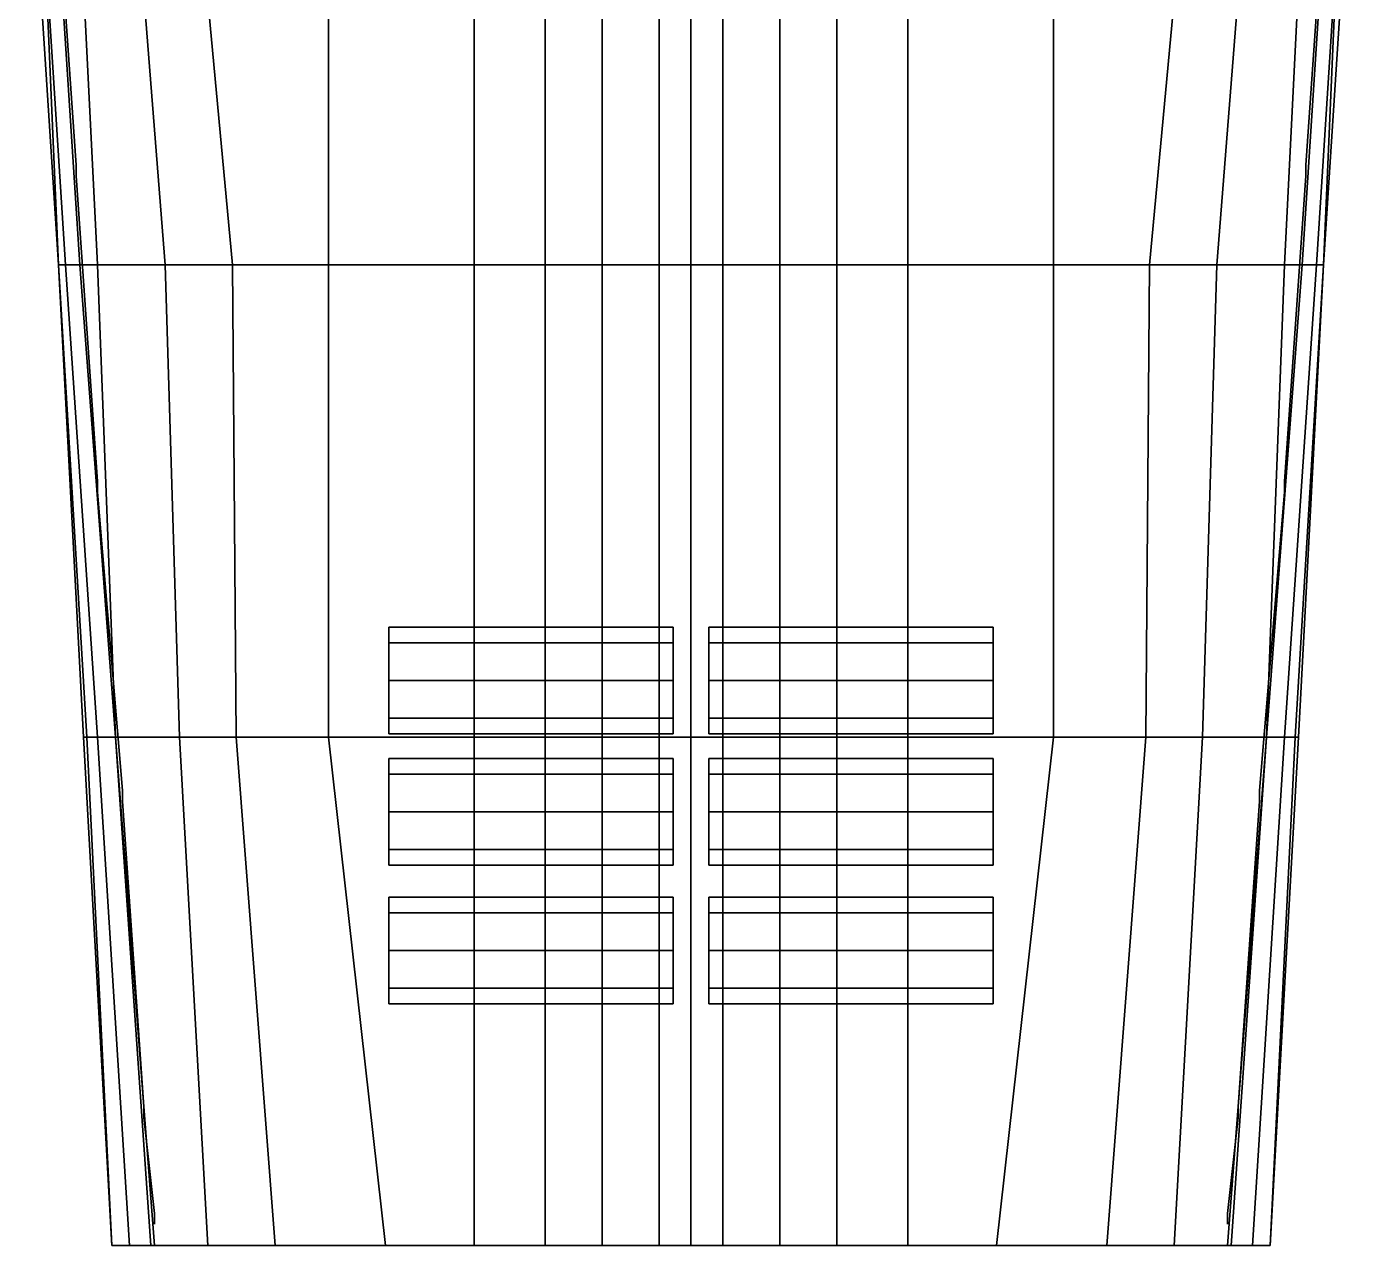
# Model space of a CAD drawing. Header units: millimetres. Extents: x -2.2 to 3, y -14 to 32.7.
# Drawn here: x -1.87 to 1.87, y -14.02 to -10.59 of the extents above; entities that cross this region are included whole.
import ezdxf

# ---------------------------------------------------------------- set-up
doc = ezdxf.new("R2010")
doc.units = ezdxf.units.MM
doc.layers.add('bombs', color=1, linetype='Continuous')
doc.layers.add('railings', color=6, linetype='Continuous')

msp = doc.modelspace()

# ---------------------------------------------------------------- linework, layer by layer
for points in [[(-1.87, -9.87, 0.59), (-1.84, -9.87, 0.18), (-1.78, -11.26, 0.22), (-1.78, -11.26, 0.59)], [(-1.85, -9.87, 1), (-1.87, -9.87, 0.59), (-1.78, -11.26, 0.59), (-1.76, -11.26, 1)], [(-1.81, -9.87, 1.59), (-1.85, -9.87, 1), (-1.76, -11.26, 1), (-1.72, -11.26, 1.59)], [(-1.84, -9.87, 0.18), (-1.74, -9.87, -0.03), (-1.67, -11.26, 0.02), (-1.78, -11.26, 0.22)], [(1.81, -9.87, 1.59), (-1.81, -9.87, 1.59), (-1.72, -11.26, 1.59), (1.72, -11.26, 1.59)], [(-1.74, -9.87, -0.03), (-1.59, -9.87, -0.16), (-1.48, -11.26, -0.13), (-1.67, -11.26, 0.02)], [(-1.59, -9.87, -0.16), (-1.42, -9.87, -0.24), (-1.29, -11.26, -0.18), (-1.48, -11.26, -0.13)], [(-1.42, -9.87, -0.24), (-1.02, -9.87, -0.31), (-1.02, -11.26, -0.23), (-1.29, -11.26, -0.18)], [(-1.02, -9.87, -0.31), (-0.61, -9.87, -0.35), (-0.61, -11.26, -0.27), (-1.02, -11.26, -0.23)], [(-0.61, -9.87, -0.35), (-0.41, -9.87, -0.39), (-0.41, -11.26, -0.3), (-0.61, -11.26, -0.27)], [(-0.41, -9.87, -0.39), (-0.25, -9.87, -0.43), (-0.25, -11.26, -0.33), (-0.41, -11.26, -0.3)], [(-0.25, -9.87, -0.43), (-0.09, -9.87, -0.47), (-0.09, -11.26, -0.35), (-0.25, -11.26, -0.33)], [(-0.09, -9.87, -0.47), (0, -9.87, -0.48), (0, -11.26, -0.36), (-0.09, -11.26, -0.35)], [(0.09, -11.26, -0.35), (0, -11.26, -0.36), (0, -9.87, -0.48), (0.09, -9.87, -0.47)], [(0.25, -11.26, -0.33), (0.09, -11.26, -0.35), (0.09, -9.87, -0.47), (0.25, -9.87, -0.43)], [(0.41, -11.26, -0.3), (0.25, -11.26, -0.33), (0.25, -9.87, -0.43), (0.41, -9.87, -0.39)], [(0.61, -11.26, -0.27), (0.41, -11.26, -0.3), (0.41, -9.87, -0.39), (0.61, -9.87, -0.35)], [(1.02, -11.26, -0.23), (0.61, -11.26, -0.27), (0.61, -9.87, -0.35), (1.02, -9.87, -0.31)], [(1.29, -11.26, -0.18), (1.02, -11.26, -0.23), (1.02, -9.87, -0.31), (1.42, -9.87, -0.24)], [(1.48, -11.26, -0.13), (1.29, -11.26, -0.18), (1.42, -9.87, -0.24), (1.59, -9.87, -0.16)], [(1.67, -11.26, 0.02), (1.48, -11.26, -0.13), (1.59, -9.87, -0.16), (1.74, -9.87, -0.03)], [(1.78, -11.26, 0.22), (1.67, -11.26, 0.02), (1.74, -9.87, -0.03), (1.84, -9.87, 0.18)], [(1.72, -11.26, 1.59), (1.76, -11.26, 1), (1.85, -9.87, 1), (1.81, -9.87, 1.59)], [(1.76, -11.26, 1), (1.78, -11.26, 0.59), (1.87, -9.87, 0.59), (1.85, -9.87, 1)], [(1.78, -11.26, 0.59), (1.78, -11.26, 0.22), (1.84, -9.87, 0.18), (1.87, -9.87, 0.59)], [(-1.78, -11.26, 0.59), (-1.78, -11.26, 0.22), (-1.7, -12.59, 0.32), (-1.71, -12.59, 0.59)], [(-1.78, -11.26, 0.22), (-1.67, -11.26, 0.02), (-1.62, -12.59, 0.11), (-1.7, -12.59, 0.32)], [(-1.76, -11.26, 1), (-1.78, -11.26, 0.59), (-1.71, -12.59, 0.59), (-1.67, -12.59, 1)], [(-1.72, -11.26, 1.59), (-1.76, -11.26, 1), (-1.67, -12.59, 1), (-1.62, -12.59, 1.59)], [(1.72, -11.26, 1.59), (-1.72, -11.26, 1.59), (-1.62, -12.59, 1.59), (1.62, -12.59, 1.59)], [(-1.67, -11.26, 0.02), (-1.48, -11.26, -0.13), (-1.44, -12.59, -0.05), (-1.62, -12.59, 0.11)], [(-1.48, -11.26, -0.13), (-1.29, -11.26, -0.18), (-1.28, -12.59, -0.1), (-1.44, -12.59, -0.05)], [(-1.29, -11.26, -0.18), (-1.02, -11.26, -0.23), (-1.02, -12.59, -0.14), (-1.28, -12.59, -0.1)], [(-1.02, -11.26, -0.23), (-0.61, -11.26, -0.27), (-0.61, -12.59, -0.18), (-1.02, -12.59, -0.14)], [(-0.61, -11.26, -0.27), (-0.41, -11.26, -0.3), (-0.41, -12.59, -0.21), (-0.61, -12.59, -0.18)], [(-0.41, -11.26, -0.3), (-0.25, -11.26, -0.33), (-0.25, -12.59, -0.24), (-0.41, -12.59, -0.21)], [(-0.25, -11.26, -0.33), (-0.09, -11.26, -0.35), (-0.09, -12.59, -0.27), (-0.25, -12.59, -0.24)], [(-0.09, -11.26, -0.35), (0, -11.26, -0.36), (0, -12.59, -0.27), (-0.09, -12.59, -0.27)], [(0.09, -12.59, -0.27), (0, -12.59, -0.27), (0, -11.26, -0.36), (0.09, -11.26, -0.35)], [(0.25, -12.59, -0.24), (0.09, -12.59, -0.27), (0.09, -11.26, -0.35), (0.25, -11.26, -0.33)], [(0.41, -12.59, -0.21), (0.25, -12.59, -0.24), (0.25, -11.26, -0.33), (0.41, -11.26, -0.3)], [(0.61, -12.59, -0.18), (0.41, -12.59, -0.21), (0.41, -11.26, -0.3), (0.61, -11.26, -0.27)], [(1.02, -12.59, -0.14), (0.61, -12.59, -0.18), (0.61, -11.26, -0.27), (1.02, -11.26, -0.23)], [(1.28, -12.59, -0.1), (1.02, -12.59, -0.14), (1.02, -11.26, -0.23), (1.29, -11.26, -0.18)], [(1.44, -12.59, -0.05), (1.28, -12.59, -0.1), (1.29, -11.26, -0.18), (1.48, -11.26, -0.13)], [(1.62, -12.59, 0.11), (1.44, -12.59, -0.05), (1.48, -11.26, -0.13), (1.67, -11.26, 0.02)], [(1.62, -12.59, 1.59), (1.67, -12.59, 1), (1.76, -11.26, 1), (1.72, -11.26, 1.59)], [(1.7, -12.59, 0.32), (1.62, -12.59, 0.11), (1.67, -11.26, 0.02), (1.78, -11.26, 0.22)], [(1.67, -12.59, 1), (1.71, -12.59, 0.59), (1.78, -11.26, 0.59), (1.76, -11.26, 1)], [(1.71, -12.59, 0.59), (1.7, -12.59, 0.32), (1.78, -11.26, 0.22), (1.78, -11.26, 0.59)], [(-1.71, -12.59, 0.59), (-1.7, -12.59, 0.32), (-1.63, -14.02, 0.37), (-1.63, -14.02, 0.59)], [(-1.67, -12.59, 1), (-1.71, -12.59, 0.59), (-1.63, -14.02, 0.59), (-1.58, -14.02, 1)], [(-1.7, -12.59, 0.32), (-1.62, -12.59, 0.11), (-1.52, -14.02, 0.13), (-1.63, -14.02, 0.37)], [(-1.62, -12.59, 1.59), (-1.67, -12.59, 1), (-1.58, -14.02, 1), (-1.51, -14.02, 1.59)], [(-1.62, -12.59, 0.11), (-1.44, -12.59, -0.05), (-1.36, -14.02, 0.02), (-1.52, -14.02, 0.13)], [(1.62, -12.59, 1.59), (-1.62, -12.59, 1.59), (-1.51, -14.02, 1.59), (1.51, -14.02, 1.59)], [(-1.44, -12.59, -0.05), (-1.28, -12.59, -0.1), (-1.17, -14.02, -0.03), (-1.36, -14.02, 0.02)], [(-1.28, -12.59, -0.1), (-1.02, -12.59, -0.14), (-0.86, -14.02, -0.07), (-1.17, -14.02, -0.03)], [(-1.02, -12.59, -0.14), (-0.61, -12.59, -0.18), (-0.61, -14.02, -0.1), (-0.86, -14.02, -0.07)], [(-0.61, -12.59, -0.18), (-0.41, -12.59, -0.21), (-0.41, -14.02, -0.13), (-0.61, -14.02, -0.1)], [(-0.41, -12.59, -0.21), (-0.25, -12.59, -0.24), (-0.25, -14.02, -0.15), (-0.41, -14.02, -0.13)], [(-0.25, -12.59, -0.24), (-0.09, -12.59, -0.27), (-0.09, -14.02, -0.16), (-0.25, -14.02, -0.15)], [(-0.09, -12.59, -0.27), (0, -12.59, -0.27), (0, -14.02, -0.16), (-0.09, -14.02, -0.16)], [(0.09, -14.02, -0.16), (0, -14.02, -0.16), (0, -12.59, -0.27), (0.09, -12.59, -0.27)], [(0.25, -14.02, -0.15), (0.09, -14.02, -0.16), (0.09, -12.59, -0.27), (0.25, -12.59, -0.24)], [(0.41, -14.02, -0.13), (0.25, -14.02, -0.15), (0.25, -12.59, -0.24), (0.41, -12.59, -0.21)], [(0.61, -14.02, -0.1), (0.41, -14.02, -0.13), (0.41, -12.59, -0.21), (0.61, -12.59, -0.18)], [(0.86, -14.02, -0.07), (0.61, -14.02, -0.1), (0.61, -12.59, -0.18), (1.02, -12.59, -0.14)], [(1.17, -14.02, -0.03), (0.86, -14.02, -0.07), (1.02, -12.59, -0.14), (1.28, -12.59, -0.1)], [(1.36, -14.02, 0.02), (1.17, -14.02, -0.03), (1.28, -12.59, -0.1), (1.44, -12.59, -0.05)], [(1.52, -14.02, 0.13), (1.36, -14.02, 0.02), (1.44, -12.59, -0.05), (1.62, -12.59, 0.11)], [(1.51, -14.02, 1.59), (1.58, -14.02, 1), (1.67, -12.59, 1), (1.62, -12.59, 1.59)], [(1.63, -14.02, 0.37), (1.52, -14.02, 0.13), (1.62, -12.59, 0.11), (1.7, -12.59, 0.32)], [(1.58, -14.02, 1), (1.63, -14.02, 0.59), (1.71, -12.59, 0.59), (1.67, -12.59, 1)], [(1.63, -14.02, 0.59), (1.63, -14.02, 0.37), (1.7, -12.59, 0.32), (1.71, -12.59, 0.59)], [(-1.58, -14.02, 1), (-1.63, -14.02, 0.59), (1.63, -14.02, 0.59), (1.58, -14.02, 1)], [(-1.63, -14.02, 0.59), (-1.63, -14.02, 0.37), (1.63, -14.02, 0.37), (1.63, -14.02, 0.59)], [(-1.63, -14.02, 0.37), (-1.52, -14.02, 0.13), (1.52, -14.02, 0.13), (1.63, -14.02, 0.37)], [(-1.51, -14.02, 1.59), (-1.58, -14.02, 1), (1.58, -14.02, 1), (1.51, -14.02, 1.59)], [(-1.52, -14.02, 0.13), (-1.36, -14.02, 0.02), (1.36, -14.02, 0.02), (1.52, -14.02, 0.13)], [(-1.36, -14.02, 0.02), (-1.17, -14.02, -0.03), (1.17, -14.02, -0.03), (1.36, -14.02, 0.02)], [(-1.17, -14.02, -0.03), (-0.86, -14.02, -0.07), (0.86, -14.02, -0.07), (1.17, -14.02, -0.03)], [(-0.86, -14.02, -0.07), (-0.61, -14.02, -0.1), (0.61, -14.02, -0.1), (0.86, -14.02, -0.07)], [(-0.61, -14.02, -0.1), (-0.41, -14.02, -0.13), (0.41, -14.02, -0.13), (0.61, -14.02, -0.1)], [(-0.41, -14.02, -0.13), (-0.25, -14.02, -0.15), (0.25, -14.02, -0.15), (0.41, -14.02, -0.13)], [(-0.25, -14.02, -0.15), (-0.09, -14.02, -0.16), (0.09, -14.02, -0.16), (0.25, -14.02, -0.15)]]:
    msp.add_3dface(points)
at = {"layer": 'bombs'}
for points in [[(-0.85, -12.3239, 1.8461), (-0.85, -12.28, 1.74), (-0.85, -12.3239, 1.6339), (-0.85, -12.43, 1.89)], [(-0.05, -12.3239, 1.8461), (-0.05, -12.28, 1.74), (-0.85, -12.28, 1.74), (-0.85, -12.3239, 1.8461)], [(-0.05, -12.28, 1.74), (-0.05, -12.3239, 1.6339), (-0.85, -12.3239, 1.6339), (-0.85, -12.28, 1.74)], [(-0.05, -12.43, 1.89), (-0.05, -12.3239, 1.6339), (-0.05, -12.28, 1.74), (-0.05, -12.3239, 1.8461)], [(0.85, -12.3239, 1.8461), (0.85, -12.28, 1.74), (0.05, -12.28, 1.74), (0.05, -12.3239, 1.8461)], [(0.05, -12.3239, 1.8461), (0.05, -12.28, 1.74), (0.05, -12.3239, 1.6339), (0.05, -12.43, 1.89)], [(0.85, -12.28, 1.74), (0.85, -12.3239, 1.6339), (0.05, -12.3239, 1.6339), (0.05, -12.28, 1.74)], [(0.85, -12.43, 1.89), (0.85, -12.3239, 1.6339), (0.85, -12.28, 1.74), (0.85, -12.3239, 1.8461)], [(-0.85, -12.43, 1.89), (-0.85, -12.3239, 1.6339), (-0.85, -12.43, 1.59), (-0.85, -12.5361, 1.8461)], [(-0.05, -12.3239, 1.6339), (-0.05, -12.43, 1.59), (-0.85, -12.43, 1.59), (-0.85, -12.3239, 1.6339)], [(-0.05, -12.43, 1.89), (-0.05, -12.3239, 1.8461), (-0.85, -12.3239, 1.8461), (-0.85, -12.43, 1.89)], [(-0.05, -12.5361, 1.8461), (-0.05, -12.43, 1.59), (-0.05, -12.3239, 1.6339), (-0.05, -12.43, 1.89)], [(0.05, -12.43, 1.89), (0.05, -12.3239, 1.6339), (0.05, -12.43, 1.59), (0.05, -12.5361, 1.8461)], [(0.85, -12.3239, 1.6339), (0.85, -12.43, 1.59), (0.05, -12.43, 1.59), (0.05, -12.3239, 1.6339)], [(0.85, -12.43, 1.89), (0.85, -12.3239, 1.8461), (0.05, -12.3239, 1.8461), (0.05, -12.43, 1.89)], [(0.85, -12.5361, 1.8461), (0.85, -12.43, 1.59), (0.85, -12.3239, 1.6339), (0.85, -12.43, 1.89)], [(-0.85, -12.5361, 1.8461), (-0.85, -12.43, 1.59), (-0.85, -12.5361, 1.6339), (-0.85, -12.58, 1.74)], [(-0.05, -12.43, 1.59), (-0.05, -12.5361, 1.6339), (-0.85, -12.5361, 1.6339), (-0.85, -12.43, 1.59)], [(-0.05, -12.5361, 1.8461), (-0.05, -12.43, 1.89), (-0.85, -12.43, 1.89), (-0.85, -12.5361, 1.8461)], [(-0.05, -12.58, 1.74), (-0.05, -12.5361, 1.6339), (-0.05, -12.43, 1.59), (-0.05, -12.5361, 1.8461)], [(0.05, -12.5361, 1.8461), (0.05, -12.43, 1.59), (0.05, -12.5361, 1.6339), (0.05, -12.58, 1.74)], [(0.85, -12.43, 1.59), (0.85, -12.5361, 1.6339), (0.05, -12.5361, 1.6339), (0.05, -12.43, 1.59)], [(0.85, -12.5361, 1.8461), (0.85, -12.43, 1.89), (0.05, -12.43, 1.89), (0.05, -12.5361, 1.8461)], [(0.85, -12.58, 1.74), (0.85, -12.5361, 1.6339), (0.85, -12.43, 1.59), (0.85, -12.5361, 1.8461)], [(-0.05, -12.58, 1.74), (-0.05, -12.5361, 1.8461), (-0.85, -12.5361, 1.8461), (-0.85, -12.58, 1.74)], [(-0.05, -12.5361, 1.6339), (-0.05, -12.58, 1.74), (-0.85, -12.58, 1.74), (-0.85, -12.5361, 1.6339)], [(0.85, -12.58, 1.74), (0.85, -12.5361, 1.8461), (0.05, -12.5361, 1.8461), (0.05, -12.58, 1.74)], [(0.85, -12.5361, 1.6339), (0.85, -12.58, 1.74), (0.05, -12.58, 1.74), (0.05, -12.5361, 1.6339)], [(-0.05, -12.6939, 1.8461), (-0.05, -12.65, 1.74), (-0.85, -12.65, 1.74), (-0.85, -12.6939, 1.8461)], [(-0.85, -12.6939, 1.8461), (-0.85, -12.65, 1.74), (-0.85, -12.6939, 1.6339), (-0.85, -12.8, 1.89)], [(-0.05, -12.65, 1.74), (-0.05, -12.6939, 1.6339), (-0.85, -12.6939, 1.6339), (-0.85, -12.65, 1.74)], [(-0.05, -12.8, 1.89), (-0.05, -12.6939, 1.6339), (-0.05, -12.65, 1.74), (-0.05, -12.6939, 1.8461)], [(0.05, -12.6939, 1.8461), (0.05, -12.65, 1.74), (0.05, -12.6939, 1.6339), (0.05, -12.8, 1.89)], [(0.85, -12.6939, 1.8461), (0.85, -12.65, 1.74), (0.05, -12.65, 1.74), (0.05, -12.6939, 1.8461)], [(0.85, -12.65, 1.74), (0.85, -12.6939, 1.6339), (0.05, -12.6939, 1.6339), (0.05, -12.65, 1.74)], [(0.85, -12.8, 1.89), (0.85, -12.6939, 1.6339), (0.85, -12.65, 1.74), (0.85, -12.6939, 1.8461)], [(-0.85, -12.8, 1.89), (-0.85, -12.6939, 1.6339), (-0.85, -12.8, 1.59), (-0.85, -12.9061, 1.8461)], [(-0.05, -12.6939, 1.6339), (-0.05, -12.8, 1.59), (-0.85, -12.8, 1.59), (-0.85, -12.6939, 1.6339)], [(-0.05, -12.8, 1.89), (-0.05, -12.6939, 1.8461), (-0.85, -12.6939, 1.8461), (-0.85, -12.8, 1.89)], [(-0.05, -12.9061, 1.8461), (-0.05, -12.8, 1.59), (-0.05, -12.6939, 1.6339), (-0.05, -12.8, 1.89)], [(0.05, -12.8, 1.89), (0.05, -12.6939, 1.6339), (0.05, -12.8, 1.59), (0.05, -12.9061, 1.8461)], [(0.85, -12.6939, 1.6339), (0.85, -12.8, 1.59), (0.05, -12.8, 1.59), (0.05, -12.6939, 1.6339)], [(0.85, -12.8, 1.89), (0.85, -12.6939, 1.8461), (0.05, -12.6939, 1.8461), (0.05, -12.8, 1.89)], [(0.85, -12.9061, 1.8461), (0.85, -12.8, 1.59), (0.85, -12.6939, 1.6339), (0.85, -12.8, 1.89)], [(-0.85, -12.9061, 1.8461), (-0.85, -12.8, 1.59), (-0.85, -12.9061, 1.6339), (-0.85, -12.95, 1.74)], [(-0.05, -12.8, 1.59), (-0.05, -12.9061, 1.6339), (-0.85, -12.9061, 1.6339), (-0.85, -12.8, 1.59)], [(-0.05, -12.9061, 1.8461), (-0.05, -12.8, 1.89), (-0.85, -12.8, 1.89), (-0.85, -12.9061, 1.8461)], [(-0.05, -12.95, 1.74), (-0.05, -12.9061, 1.6339), (-0.05, -12.8, 1.59), (-0.05, -12.9061, 1.8461)], [(0.05, -12.9061, 1.8461), (0.05, -12.8, 1.59), (0.05, -12.9061, 1.6339), (0.05, -12.95, 1.74)], [(0.85, -12.8, 1.59), (0.85, -12.9061, 1.6339), (0.05, -12.9061, 1.6339), (0.05, -12.8, 1.59)], [(0.85, -12.9061, 1.8461), (0.85, -12.8, 1.89), (0.05, -12.8, 1.89), (0.05, -12.9061, 1.8461)], [(0.85, -12.95, 1.74), (0.85, -12.9061, 1.6339), (0.85, -12.8, 1.59), (0.85, -12.9061, 1.8461)], [(-0.05, -12.95, 1.74), (-0.05, -12.9061, 1.8461), (-0.85, -12.9061, 1.8461), (-0.85, -12.95, 1.74)], [(-0.05, -12.9061, 1.6339), (-0.05, -12.95, 1.74), (-0.85, -12.95, 1.74), (-0.85, -12.9061, 1.6339)], [(0.85, -12.95, 1.74), (0.85, -12.9061, 1.8461), (0.05, -12.9061, 1.8461), (0.05, -12.95, 1.74)], [(0.85, -12.9061, 1.6339), (0.85, -12.95, 1.74), (0.05, -12.95, 1.74), (0.05, -12.9061, 1.6339)], [(-0.05, -13.0839, 1.8461), (-0.05, -13.04, 1.74), (-0.85, -13.04, 1.74), (-0.85, -13.0839, 1.8461)], [(-0.05, -13.04, 1.74), (-0.05, -13.0839, 1.6339), (-0.85, -13.0839, 1.6339), (-0.85, -13.04, 1.74)], [(-0.85, -13.0839, 1.8461), (-0.85, -13.04, 1.74), (-0.85, -13.0839, 1.6339), (-0.85, -13.19, 1.89)], [(-0.05, -13.19, 1.89), (-0.05, -13.0839, 1.6339), (-0.05, -13.04, 1.74), (-0.05, -13.0839, 1.8461)], [(0.85, -13.0839, 1.8461), (0.85, -13.04, 1.74), (0.05, -13.04, 1.74), (0.05, -13.0839, 1.8461)], [(0.05, -13.0839, 1.8461), (0.05, -13.04, 1.74), (0.05, -13.0839, 1.6339), (0.05, -13.19, 1.89)], [(0.85, -13.04, 1.74), (0.85, -13.0839, 1.6339), (0.05, -13.0839, 1.6339), (0.05, -13.04, 1.74)], [(0.85, -13.19, 1.89), (0.85, -13.0839, 1.6339), (0.85, -13.04, 1.74), (0.85, -13.0839, 1.8461)], [(-0.05, -13.19, 1.89), (-0.05, -13.0839, 1.8461), (-0.85, -13.0839, 1.8461), (-0.85, -13.19, 1.89)], [(-0.05, -13.0839, 1.6339), (-0.05, -13.19, 1.59), (-0.85, -13.19, 1.59), (-0.85, -13.0839, 1.6339)], [(-0.85, -13.19, 1.89), (-0.85, -13.0839, 1.6339), (-0.85, -13.19, 1.59), (-0.85, -13.2961, 1.8461)], [(-0.05, -13.2961, 1.8461), (-0.05, -13.19, 1.59), (-0.05, -13.0839, 1.6339), (-0.05, -13.19, 1.89)], [(0.05, -13.19, 1.89), (0.05, -13.0839, 1.6339), (0.05, -13.19, 1.59), (0.05, -13.2961, 1.8461)], [(0.85, -13.0839, 1.6339), (0.85, -13.19, 1.59), (0.05, -13.19, 1.59), (0.05, -13.0839, 1.6339)], [(0.85, -13.19, 1.89), (0.85, -13.0839, 1.8461), (0.05, -13.0839, 1.8461), (0.05, -13.19, 1.89)], [(0.85, -13.2961, 1.8461), (0.85, -13.19, 1.59), (0.85, -13.0839, 1.6339), (0.85, -13.19, 1.89)], [(-0.05, -13.2961, 1.8461), (-0.05, -13.19, 1.89), (-0.85, -13.19, 1.89), (-0.85, -13.2961, 1.8461)], [(-0.05, -13.19, 1.59), (-0.05, -13.2961, 1.6339), (-0.85, -13.2961, 1.6339), (-0.85, -13.19, 1.59)], [(-0.85, -13.2961, 1.8461), (-0.85, -13.19, 1.59), (-0.85, -13.2961, 1.6339), (-0.85, -13.34, 1.74)], [(-0.05, -13.34, 1.74), (-0.05, -13.2961, 1.6339), (-0.05, -13.19, 1.59), (-0.05, -13.2961, 1.8461)], [(0.05, -13.2961, 1.8461), (0.05, -13.19, 1.59), (0.05, -13.2961, 1.6339), (0.05, -13.34, 1.74)], [(0.85, -13.19, 1.59), (0.85, -13.2961, 1.6339), (0.05, -13.2961, 1.6339), (0.05, -13.19, 1.59)], [(0.85, -13.2961, 1.8461), (0.85, -13.19, 1.89), (0.05, -13.19, 1.89), (0.05, -13.2961, 1.8461)], [(0.85, -13.34, 1.74), (0.85, -13.2961, 1.6339), (0.85, -13.19, 1.59), (0.85, -13.2961, 1.8461)], [(-0.05, -13.34, 1.74), (-0.05, -13.2961, 1.8461), (-0.85, -13.2961, 1.8461), (-0.85, -13.34, 1.74)], [(-0.05, -13.2961, 1.6339), (-0.05, -13.34, 1.74), (-0.85, -13.34, 1.74), (-0.85, -13.2961, 1.6339)], [(0.85, -13.34, 1.74), (0.85, -13.2961, 1.8461), (0.05, -13.2961, 1.8461), (0.05, -13.34, 1.74)], [(0.85, -13.2961, 1.6339), (0.85, -13.34, 1.74), (0.05, -13.34, 1.74), (0.05, -13.2961, 1.6339)]]:
    msp.add_3dface(points, dxfattribs=at)
at = {"layer": 'railings'}
for points in [[(-1.73, -10.98, 2.27), (-1.73, -10.98, 2.24), (-1.79, -10.13, 2.26), (-1.79, -10.13, 2.29)], [(-1.79, -10.13, 2.29), (-1.79, -10.13, 2.26), (-1.73, -10.98, 2.24), (-1.73, -10.98, 2.27)], [(1.73, -10.98, 2.27), (1.73, -10.98, 2.24), (1.79, -10.13, 2.26), (1.79, -10.13, 2.29)], [(1.79, -10.13, 2.29), (1.79, -10.13, 2.26), (1.73, -10.98, 2.24), (1.73, -10.98, 2.27)], [(-1.73, -10.98, 1.59), (-1.73, -11.01, 1.59), (-1.73, -11.01, 2.27), (-1.73, -10.98, 2.27)], [(-1.73, -10.98, 2.27), (-1.73, -11.01, 2.27), (-1.73, -11.01, 1.59), (-1.73, -10.98, 1.59)], [(1.73, -10.98, 1.59), (1.73, -11.01, 1.59), (1.73, -11.01, 2.27), (1.73, -10.98, 2.27)], [(1.73, -10.98, 2.27), (1.73, -11.01, 2.27), (1.73, -11.01, 1.59), (1.73, -10.98, 1.59)], [(-1.73, -11.01, 2.27), (-1.73, -11.01, 2.24), (-1.67, -11.87, 2.24), (-1.67, -11.87, 2.27)], [(-1.67, -11.87, 2.27), (-1.67, -11.87, 2.24), (-1.73, -11.01, 2.24), (-1.73, -11.01, 2.27)], [(1.73, -11.01, 2.27), (1.73, -11.01, 2.24), (1.67, -11.87, 2.24), (1.67, -11.87, 2.27)], [(1.67, -11.87, 2.27), (1.67, -11.87, 2.24), (1.73, -11.01, 2.24), (1.73, -11.01, 2.27)], [(-1.67, -11.87, 2.27), (-1.67, -11.9, 2.27), (-1.67, -11.9, 1.59), (-1.67, -11.87, 1.59)], [(-1.67, -11.87, 1.59), (-1.67, -11.9, 1.59), (-1.67, -11.9, 2.27), (-1.67, -11.87, 2.27)], [(1.67, -11.87, 2.27), (1.67, -11.9, 2.27), (1.67, -11.9, 1.59), (1.67, -11.87, 1.59)], [(1.67, -11.87, 1.59), (1.67, -11.9, 1.59), (1.67, -11.9, 2.27), (1.67, -11.87, 2.27)], [(-1.6, -12.74, 2.27), (-1.6, -12.74, 2.24), (-1.67, -11.9, 2.24), (-1.67, -11.9, 2.27)], [(-1.67, -11.9, 2.27), (-1.67, -11.9, 2.24), (-1.6, -12.74, 2.24), (-1.6, -12.74, 2.27)], [(1.6, -12.74, 2.27), (1.6, -12.74, 2.24), (1.67, -11.9, 2.24), (1.67, -11.9, 2.27)], [(1.67, -11.9, 2.27), (1.67, -11.9, 2.24), (1.6, -12.74, 2.24), (1.6, -12.74, 2.27)], [(-1.6, -12.74, 1.59), (-1.6, -12.77, 1.59), (-1.6, -12.77, 2.27), (-1.6, -12.74, 2.27)], [(-1.6, -12.74, 2.27), (-1.6, -12.77, 2.27), (-1.6, -12.77, 1.59), (-1.6, -12.74, 1.59)], [(1.6, -12.74, 1.59), (1.6, -12.77, 1.59), (1.6, -12.77, 2.27), (1.6, -12.74, 2.27)], [(1.6, -12.74, 2.27), (1.6, -12.77, 2.27), (1.6, -12.77, 1.59), (1.6, -12.74, 1.59)], [(-1.6, -12.77, 2.27), (-1.6, -12.77, 2.24), (-1.54, -13.63, 2.24), (-1.54, -13.63, 2.27)], [(-1.54, -13.63, 2.27), (-1.54, -13.63, 2.24), (-1.6, -12.77, 2.24), (-1.6, -12.77, 2.27)], [(1.6, -12.77, 2.27), (1.6, -12.77, 2.24), (1.54, -13.63, 2.24), (1.54, -13.63, 2.27)], [(1.54, -13.63, 2.27), (1.54, -13.63, 2.24), (1.6, -12.77, 2.24), (1.6, -12.77, 2.27)], [(-1.54, -13.63, 2.27), (-1.54, -13.66, 2.27), (-1.54, -13.66, 1.59), (-1.54, -13.63, 1.59)], [(-1.54, -13.63, 1.59), (-1.54, -13.66, 1.59), (-1.54, -13.66, 2.27), (-1.54, -13.63, 2.27)], [(1.54, -13.63, 2.27), (1.54, -13.66, 2.27), (1.54, -13.66, 1.59), (1.54, -13.63, 1.59)], [(1.54, -13.63, 1.59), (1.54, -13.66, 1.59), (1.54, -13.66, 2.27), (1.54, -13.63, 2.27)], [(-1.51, -13.93, 2.35), (-1.51, -13.93, 2.32), (-1.54, -13.66, 2.24), (-1.54, -13.66, 2.27)], [(-1.54, -13.66, 2.27), (-1.54, -13.66, 2.24), (-1.51, -13.93, 2.32), (-1.51, -13.93, 2.35)], [(1.51, -13.93, 2.35), (1.51, -13.93, 2.32), (1.54, -13.66, 2.24), (1.54, -13.66, 2.27)], [(1.54, -13.66, 2.27), (1.54, -13.66, 2.24), (1.51, -13.93, 2.32), (1.51, -13.93, 2.35)], [(-1.51, -13.93, 1.59), (-1.51, -13.96, 1.59), (-1.51, -13.96, 2.35), (-1.51, -13.93, 2.35)], [(-1.51, -13.93, 2.35), (-1.51, -13.96, 2.35), (-1.51, -13.96, 1.59), (-1.51, -13.93, 1.59)], [(1.51, -13.93, 1.59), (1.51, -13.96, 1.59), (1.51, -13.96, 2.35), (1.51, -13.93, 2.35)], [(1.51, -13.93, 2.35), (1.51, -13.96, 2.35), (1.51, -13.96, 1.59), (1.51, -13.93, 1.59)]]:
    msp.add_3dface(points, dxfattribs=at)

doc.saveas('drawing.dxf')
